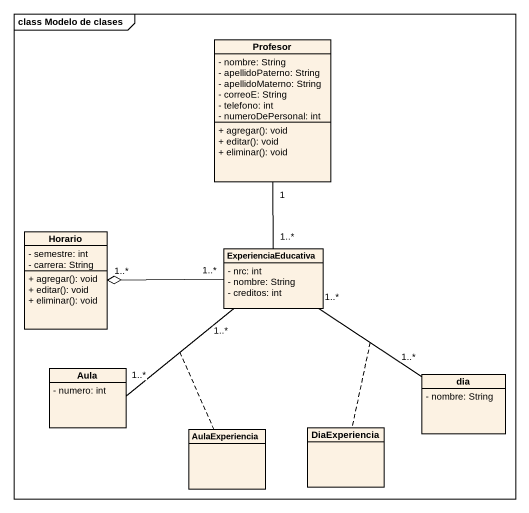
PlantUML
@startuml
mainframe class Modelo de clases
hide circle
hide empty members
skinparam classAttributeIconSize 0
class Profesor {
  - nombre: String
  - apellidoPaterno: String
  - apellidoMaterno: String
  - correoE: String
  - telefono: int
  - numeroDePersonal: int
  + agregar(): void
  + editar(): void
  + eliminar(): void
}
class Horario {
  - semestre: int
  - carrera: String
  + agregar(): void
  + editar(): void
  + eliminar(): void
}
class ExperienciaEducativa {
  - nrc: int
  - nombre: String
  - creditos: int
}
class Aula {
  - numero: int
}
class dia {
  - nombre: String
}
class AulaExperiencia
class DiaExperiencia
Profesor "1" -- "1..*" ExperienciaEducativa
ExperienciaEducativa "1..*" -left-o "1..*" Horario
ExperienciaEducativa "1..*" -- "1..*" dia
(ExperienciaEducativa, dia) .. DiaExperiencia
Aula "1..*" -up- "1..*" ExperienciaEducativa
(Aula, ExperienciaEducativa) .. AulaExperiencia
@enduml
